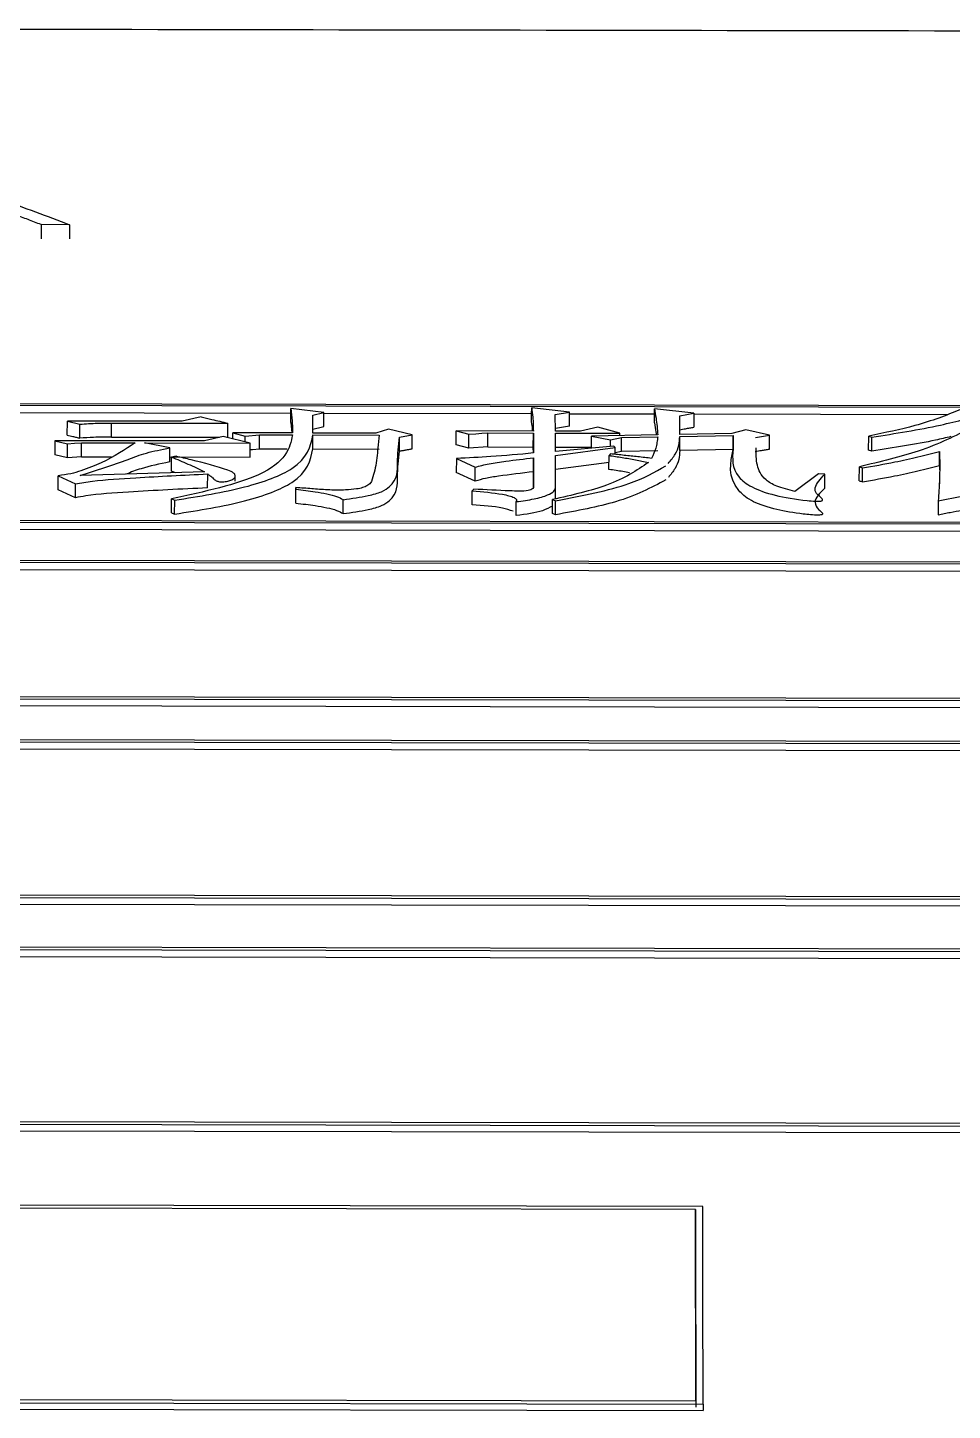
# Model space of a CAD drawing. Header units: millimetres. Extents: x 2320 to 4000, y 933 to 2121.
# Drawn here: x 2708.94 to 2715.3, y 1947.5 to 1957.01 of the extents above; entities that cross this region are included whole.
import ezdxf

# ---------------------------------------------------------------- set-up
doc = ezdxf.new("R2010")
doc.units = ezdxf.units.MM

msp = doc.modelspace()

# ---------------------------------------------------------------- linework, layer by layer
at = {"color": 7, "linetype": 'Continuous', "lineweight": 25}
for p, q in [((2709.0368, 1955.6525), (2709.0366, 1955.5545)), ((2709.2319, 1955.6521), (2709.0368, 1955.6525)), ((2723.6681, 1954.3926), (2701.6851, 1954.4337)), ((2723.6181, 1954.3809), (2701.7352, 1954.4219)), ((2710.7515, 1954.2914), (2710.7517, 1954.3878)), ((2710.979, 1954.3616), (2710.7517, 1954.3878)), ((2712.6664, 1954.3636), (2712.4067, 1954.3925)), ((2713.2502, 1954.2893), (2713.2505, 1954.3858)), ((2713.521, 1954.3568), (2713.2505, 1954.3858)), ((2707.7229, 1954.3624), (2710.7516, 1954.3567)), ((2709.2158, 1954.206), (2709.216, 1954.3023)), ((2709.216, 1954.3023), (2709.3026, 1954.2811)), ((2710.0057, 1954.3008), (2709.216, 1954.3023)), ((2709.3024, 1954.1848), (2709.3026, 1954.2811)), ((2709.5187, 1954.1923), (2709.5189, 1954.2886)), ((2709.5189, 1954.2886), (2710.3194, 1954.2871)), ((2710.1353, 1954.332), (2710.0057, 1954.3008)), ((2710.7515, 1954.2914), (2710.7593, 1954.2203)), ((2710.9033, 1954.3435), (2710.979, 1954.3616)), ((2710.9038, 1954.22), (2710.9033, 1954.3435)), ((2710.9789, 1954.3563), (2712.4066, 1954.3536)), ((2712.5691, 1954.3482), (2712.6664, 1954.3636)), ((2712.5696, 1954.2328), (2712.5691, 1954.3482)), ((2712.6664, 1954.3531), (2713.2504, 1954.3521)), ((2713.4237, 1954.3388), (2713.521, 1954.3568)), ((2713.4243, 1954.21), (2713.4237, 1954.3388)), ((2713.521, 1954.3515), (2715.2608, 1954.3483)), ((2709.5187, 1954.1923), (2710.2618, 1954.1909)), ((2710.2874, 1954.1972), (2710.1577, 1954.1653)), ((2710.4714, 1954.1513), (2710.2874, 1954.1972)), ((2710.313, 1954.1908), (2710.3192, 1954.1908)), ((2710.3521, 1954.1811), (2710.3522, 1954.221)), ((2710.3522, 1954.221), (2710.4388, 1954.1996)), ((2710.7632, 1954.2203), (2710.3522, 1954.221)), ((2710.4387, 1954.1595), (2710.4388, 1954.1996)), ((2710.4388, 1954.1996), (2710.5361, 1954.2074)), ((2710.5359, 1954.1112), (2710.5361, 1954.2074)), ((2710.5361, 1954.2074), (2710.7633, 1954.207)), ((2710.9036, 1954.1105), (2710.9039, 1954.2067)), ((2711.3365, 1954.2192), (2710.9038, 1954.22)), ((2710.9039, 1954.2067), (2711.3582, 1954.2058)), ((2711.423, 1954.2455), (2711.3365, 1954.2192)), ((2711.5854, 1954.2081), (2711.423, 1954.2455)), ((2711.4986, 1954.096), (2711.4988, 1954.1922)), ((2711.4989, 1954.1923), (2711.5854, 1954.2081)), ((2711.8879, 1954.1378), (2711.8881, 1954.2341)), ((2711.8881, 1954.2341), (2711.9748, 1954.2127)), ((2712.4182, 1954.2331), (2711.8881, 1954.2341)), ((2711.9745, 1954.1164), (2711.9748, 1954.2127)), ((2712.1043, 1954.1242), (2712.1045, 1954.2204)), ((2712.1045, 1954.2204), (2712.4182, 1954.2198)), ((2712.418, 1954.1236), (2712.4182, 1954.2198)), ((2712.4182, 1954.2198), (2712.4188, 1954.0828)), ((2712.6662, 1954.2671), (2712.5696, 1954.2519)), ((2712.7427, 1954.2325), (2712.5696, 1954.2328)), ((2712.5697, 1954.2195), (2713.0132, 1954.2187)), ((2712.5702, 1954.0934), (2712.5697, 1954.2195)), ((2712.8616, 1954.2613), (2712.7427, 1954.2325)), ((2713.2729, 1954.2076), (2712.8186, 1954.1978)), ((2712.8186, 1954.1978), (2712.9485, 1954.1735)), ((2713.0132, 1954.2187), (2712.8616, 1954.2613)), ((2712.9485, 1954.1735), (2713.0241, 1954.1894)), ((2713.0132, 1954.202), (2713.0132, 1954.2187)), ((2713.0241, 1954.1894), (2713.2729, 1954.1943)), ((2713.4241, 1954.1004), (2713.4243, 1954.1967)), ((2713.7812, 1954.2173), (2713.4243, 1954.21)), ((2713.4243, 1954.1967), (2713.7921, 1954.204)), ((2713.8785, 1954.2409), (2713.7812, 1954.2173)), ((2713.7919, 1954.1077), (2713.7921, 1954.204)), ((2714.0409, 1954.2062), (2713.8785, 1954.2409)), ((2713.9436, 1954.1904), (2714.0409, 1954.2062)), ((2714.7222, 1954.1033), (2714.7224, 1954.1996)), ((2714.7224, 1954.1996), (2714.7441, 1954.1915)), ((2714.7439, 1954.0953), (2714.7441, 1954.1915)), ((2709.13, 1954.1673), (2709.2167, 1954.1456)), ((2710.1577, 1954.1653), (2709.13, 1954.1673)), ((2709.2164, 1954.0495), (2709.2167, 1954.1456)), ((2709.3138, 1954.0573), (2709.314, 1954.1535)), ((2709.314, 1954.1535), (2709.6818, 1954.1528)), ((2709.7467, 1954.1527), (2710.4714, 1954.1513)), ((2709.9197, 1954.1174), (2709.7467, 1954.1527)), ((2709.9194, 1954.0213), (2709.9197, 1954.1174)), ((2710.5359, 1954.1112), (2710.7269, 1954.1108)), ((2710.9036, 1954.1105), (2711.358, 1954.1096)), ((2711.9745, 1954.1164), (2711.8879, 1954.1378)), ((2712.1043, 1954.1242), (2711.9745, 1954.1164)), ((2712.1043, 1954.1242), (2712.418, 1954.1236)), ((2712.4182, 1954.0828), (2712.418, 1954.1236)), ((2712.5695, 1954.1233), (2712.8184, 1954.1228)), ((2712.9703, 1954.1305), (2712.5702, 1954.0934)), ((2712.5703, 1954.0662), (2712.9812, 1954.1197)), ((2712.9484, 1954.1285), (2712.9485, 1954.1735)), ((2712.9812, 1954.1197), (2712.9703, 1954.1305)), ((2712.981, 1954.0731), (2712.9812, 1954.1197)), ((2713.0239, 1954.0932), (2712.9811, 1954.0842)), ((2713.2727, 1954.0981), (2713.0239, 1954.0932)), ((2713.7919, 1954.1077), (2713.4241, 1954.1004)), ((2714.7438, 1954.0953), (2714.7222, 1954.1033)), ((2715.2094, 1953.9978), (2715.2096, 1954.0939)), ((2709.2164, 1954.0495), (2709.1298, 1954.0711)), ((2709.3138, 1954.0573), (2709.2164, 1954.0495)), ((2709.3138, 1954.0573), (2709.5189, 1954.0569)), ((2709.9195, 1954.0562), (2710.4712, 1954.0552)), ((2709.9634, 1954.0602), (2709.931, 1954.0548)), ((2711.8891, 1954.0456), (2711.8889, 1953.9496)), ((2711.8891, 1954.0456), (2712.0188, 1953.9851)), ((2712.4187, 1953.9541), (2712.4189, 1954.0502)), ((2712.4189, 1954.0502), (2712.4197, 1953.8532)), ((2712.938, 1954.018), (2712.5701, 1953.9702)), ((2712.5712, 1953.8501), (2712.5703, 1954.0662)), ((2712.9379, 1953.9695), (2712.9381, 1954.0655)), ((2712.9489, 1954.0764), (2712.9381, 1954.0655)), ((2715.2094, 1953.9978), (2715.2097, 1953.9665)), ((2709.1527, 1953.9266), (2709.2715, 1953.8705)), ((2710.1585, 1953.9525), (2709.3041, 1953.9291)), ((2709.9595, 1953.9471), (2709.9307, 1953.9588)), ((2710.1801, 1953.8427), (2710.1803, 1953.9386)), ((2710.369, 1953.8886), (2710.3691, 1953.9241)), ((2712.0186, 1953.8891), (2711.8889, 1953.9496)), ((2712.0186, 1953.8891), (2712.0188, 1953.9851)), ((2712.4191, 1953.8512), (2712.4187, 1953.9541)), ((2714.3773, 1953.9391), (2714.2155, 1953.8189)), ((2714.4206, 1953.9362), (2714.3773, 1953.9391)), ((2714.4204, 1953.8403), (2714.4206, 1953.9362)), ((2714.6581, 1953.8924), (2714.6583, 1953.9884)), ((2714.6584, 1953.9884), (2714.68, 1953.98)), ((2714.6798, 1953.8841), (2714.68, 1953.98)), ((2709.2713, 1953.7748), (2709.1524, 1953.8307)), ((2709.2713, 1953.7748), (2709.2715, 1953.8705)), ((2710.7861, 1953.749), (2710.7864, 1953.8447)), ((2710.7862, 1953.738), (2710.7864, 1953.8337)), ((2710.7864, 1953.8447), (2710.7864, 1953.8337)), ((2711.9977, 1953.7273), (2711.998, 1953.823)), ((2712.0087, 1953.8343), (2711.998, 1953.823)), ((2712.571, 1953.7679), (2712.5712, 1953.8501)), ((2715.2076, 1953.8778), (2715.2071, 1953.8593)), ((2709.9321, 1953.7672), (2709.9537, 1953.7586)), ((2709.9535, 1953.6629), (2709.9537, 1953.7586)), ((2710.7862, 1953.738), (2710.7861, 1953.749)), ((2711.1111, 1953.6664), (2711.1113, 1953.762)), ((2712.5496, 1953.6666), (2712.5499, 1953.7623)), ((2712.5499, 1953.7623), (2712.5715, 1953.7537)), ((2715.2001, 1953.7545), (2715.1999, 1953.6588)), ((2715.2001, 1953.7545), (2715.3623, 1953.7855)), ((2701.6884, 1953.6208), (2723.6714, 1953.5797)), ((2701.7384, 1953.6341), (2723.6213, 1953.5932)), ((2712.5713, 1953.658), (2712.5496, 1953.6666)), ((2701.6883, 1953.5722), (2723.6712, 1953.5312)), ((2723.6223, 1953.3166), (2701.6394, 1953.3577)), ((2723.5723, 1953.3028), (2701.6894, 1953.3437)), ((2701.6893, 1953.2961), (2723.5722, 1953.2552)), ((2701.6423, 1952.4072), (2723.6253, 1952.3662)), ((2701.6923, 1952.4226), (2723.5752, 1952.3818)), ((2701.6422, 1952.36), (2723.6251, 1952.319)), ((2723.676, 1952.0843), (2701.6931, 1952.1253)), ((2723.6261, 1952.0685), (2701.7431, 1952.1093)), ((2701.743, 1952.0625), (2723.626, 1952.0217)), ((2701.7457, 1951.0592), (2723.6286, 1951.0185)), ((2701.6956, 1950.9957), (2723.6786, 1950.9547)), ((2701.6957, 1951.0418), (2723.6787, 1951.0008)), ((2723.6294, 1950.6577), (2701.6465, 1950.6986)), ((2723.5795, 1950.6397), (2701.6965, 1950.6805)), ((2701.6964, 1950.6346), (2723.5793, 1950.5939)), ((2701.6486, 1949.4375), (2723.6316, 1949.3966)), ((2701.6488, 1949.4824), (2723.6317, 1949.4415)), ((2701.6987, 1949.5019), (2723.5817, 1949.4612)), ((2713.5825, 1948.903), (2701.5997, 1948.9252)), ((2713.5325, 1948.8828), (2701.6497, 1948.9049)), ((2713.5325, 1948.8828), (2713.5324, 1948.8381)), ((2701.6016, 1947.5681), (2713.5844, 1947.5458)), ((2701.6516, 1947.5897), (2713.5344, 1947.5677)), ((2713.5844, 1947.5458), (2713.5843, 1947.5025)), ((2701.6015, 1947.5248), (2713.5843, 1947.5025))]:
    msp.add_line(p, q, dxfattribs=at)
at = {"color": 7, "linetype": 'Continuous', "lineweight": 25, "flags": 128}
for points in [[(2709.2319, 1955.6521), (2709.2318, 1955.5972), (2709.2317, 1955.5541)], [(2712.4065, 1954.296), (2712.4066, 1954.35), (2712.4067, 1954.3925)], [(2710.3192, 1954.1908), (2710.3193, 1954.2447), (2710.3194, 1954.2871)], [(2710.9787, 1954.2651), (2710.9789, 1954.3191), (2710.979, 1954.3616)], [(2712.6662, 1954.2671), (2712.6663, 1954.3212), (2712.6664, 1954.3636)], [(2713.521, 1954.3568), (2713.5209, 1954.3028), (2713.5208, 1954.2604)], [(2711.5851, 1954.1119), (2711.5853, 1954.1657), (2711.5854, 1954.2081)], [(2711.9748, 1954.2127), (2712.0235, 1954.2156), (2712.064, 1954.218), (2712.1045, 1954.2204)], [(2712.8184, 1954.1164), (2712.8185, 1954.1555), (2712.8186, 1954.1978)], [(2713.0239, 1954.0932), (2713.024, 1954.1471), (2713.0241, 1954.1894)], [(2714.0407, 1954.1099), (2714.0408, 1954.1638), (2714.0409, 1954.2062)], [(2709.13, 1954.1673), (2709.1299, 1954.1134), (2709.1298, 1954.0711)], [(2709.2167, 1954.1456), (2709.2653, 1954.1495), (2709.314, 1954.1535)], [(2710.4712, 1954.0552), (2710.4713, 1954.109), (2710.4714, 1954.1513)], [(2710.4713, 1954.106), (2710.4872, 1954.1073), (2710.5359, 1954.1112)], [(2709.9307, 1953.9588), (2709.9309, 1954.0125), (2709.931, 1954.0548)], [(2709.1524, 1953.8307), (2709.1525, 1953.8549), (2709.1525, 1953.8791), (2709.1527, 1953.9266)], [(2714.6581, 1953.8924), (2714.6635, 1953.8903), (2714.669, 1953.8883), (2714.6744, 1953.8862), (2714.6798, 1953.8841)], [(2709.9319, 1953.6715), (2709.9319, 1953.7064), (2709.932, 1953.7368), (2709.9321, 1953.7672)], [(2712.3009, 1953.6528), (2712.301, 1953.6811), (2712.301, 1953.7094), (2712.3011, 1953.7485)], [(2712.5713, 1953.658), (2712.5714, 1953.6929), (2712.5714, 1953.7233), (2712.5715, 1953.7537)], [(2709.9319, 1953.6715), (2709.9373, 1953.6694), (2709.9427, 1953.6672), (2709.9535, 1953.6629)]]:
    msp.add_lwpolyline(points, dxfattribs=at)
at = {"color": 7, "linetype": 'Continuous', "lineweight": 25}
for points, knots in [([(2724.8543, 1956.9664), (2722.8133, 1956.97), (2716.9851, 1956.9803), (2709.6344, 1956.9922), (2704.3373, 1957.0033), (2702.8328, 1957.0064)], [0, 0, 0, 0, 0.278431, 0.79507, 1, 1, 1, 1]), ([(2708.3064, 1955.9836), (2708.3368, 1955.9734), (2708.4886, 1955.9222), (2708.7187, 1955.8418), (2708.9969, 1955.7408), (2709.1536, 1955.6817), (2709.2319, 1955.6521)], [0, 0, 0, 0, 0.098424, 0.492121, 0.746057, 1, 1, 1, 1]), ([(2709.0368, 1955.6525), (2709.0064, 1955.664), (2708.9457, 1955.6871), (2708.8469, 1955.7241), (2708.7785, 1955.7493), (2708.7403, 1955.7633)], [0, 0, 0, 0, 0.30712, 0.614241, 1, 1, 1, 1]), ([(2710.7517, 1954.3878), (2710.7553, 1954.36), (2710.7608, 1954.3184), (2710.7629, 1954.2623), (2710.7631, 1954.2343), (2710.7632, 1954.2203)], [0, 0, 0, 0, 0.504421, 0.752199, 1, 1, 1, 1]), ([(2712.4067, 1954.3925), (2712.4096, 1954.3711), (2712.4147, 1954.3342), (2712.4173, 1954.281), (2712.4179, 1954.249), (2712.4182, 1954.2331)], [0, 0, 0, 0, 0.406202, 0.703085, 1, 1, 1, 1]), ([(2713.2505, 1954.3858), (2713.2542, 1954.365), (2713.2615, 1954.3253), (2713.2682, 1954.2659), (2713.2713, 1954.227), (2713.2729, 1954.2076)], [0, 0, 0, 0, 0.353991, 0.676979, 1, 1, 1, 1]), ([(2715.349, 1954.3793), (2715.2539, 1954.3413), (2715.0818, 1954.2726), (2714.8335, 1954.2221), (2714.7224, 1954.1996)], [0, 0, 0, 0, 0.5527905, 1, 1, 1, 1]), ([(2709.3026, 1954.2811), (2709.3424, 1954.2837), (2709.4135, 1954.2882), (2709.4867, 1954.2885), (2709.5189, 1954.2886)], [0, 0, 0, 0, 0.558835, 1, 1, 1, 1]), ([(2710.1353, 1954.332), (2710.1601, 1954.3259), (2710.2031, 1954.3155), (2710.2645, 1954.3005), (2710.3011, 1954.2916), (2710.3194, 1954.2871)], [0, 0, 0, 0, 0.403163, 0.701581, 1, 1, 1, 1]), ([(2712.4137, 1954.2331), (2712.4134, 1954.2384), (2712.4119, 1954.2595), (2712.4088, 1954.2804), (2712.4065, 1954.296)], [0, 0, 0, 0, 0.250223, 1, 1, 1, 1]), ([(2713.2502, 1954.2893), (2713.2541, 1954.2688), (2713.2593, 1954.2417), (2713.2624, 1954.2141), (2713.2632, 1954.2074)], [0, 0, 0, 0, 0.756506, 1, 1, 1, 1]), ([(2714.7441, 1954.1915), (2714.8251, 1954.2044), (2714.9872, 1954.23), (2715.2066, 1954.2702), (2715.3525, 1954.3091), (2715.4719, 1954.3306), (2715.537, 1954.3336), (2715.5653, 1954.3349)], [0, 0, 0, 0, 0.285278, 0.570817, 0.801554, 0.913771, 1, 1, 1, 1]), ([(2709.2158, 1954.206), (2709.2282, 1954.2029), (2709.2488, 1954.1979), (2709.2777, 1954.1909), (2709.2942, 1954.1868), (2709.3024, 1954.1848)], [0, 0, 0, 0, 0.4286111, 0.714305, 1, 1, 1, 1]), ([(2709.5187, 1954.1923), (2709.4776, 1954.1921), (2709.4044, 1954.1916), (2709.3335, 1954.1869), (2709.3024, 1954.1848)], [0, 0, 0, 0, 0.561086, 1, 1, 1, 1]), ([(2710.7633, 1954.207), (2710.7537, 1954.1606), (2710.7346, 1954.0676), (2710.524, 1953.8976), (2710.1584, 1953.8171), (2709.9321, 1953.7672)], [0, 0, 0, 0, 0.274438, 0.550747, 1, 1, 1, 1]), ([(2709.9537, 1953.7586), (2710.1223, 1953.7855), (2710.4529, 1953.8384), (2710.8588, 1953.9967), (2710.8869, 1954.1276), (2710.9039, 1954.2067)], [0, 0, 0, 0, 0.291315, 0.571379, 1, 1, 1, 1]), ([(2711.3582, 1954.2058), (2711.3552, 1954.1765), (2711.3476, 1954.1022), (2711.3415, 1954.0056), (2711.3143, 1953.919), (2711.3057, 1953.8709), (2711.248, 1953.8439), (2711.1964, 1953.8335), (2711.1132, 1953.8267), (2711.0064, 1953.8274), (2710.8955, 1953.838), (2710.8227, 1953.8425), (2710.7864, 1953.8447)], [0, 0, 0, 0, 0.1811253, 0.4576889, 0.5792563, 0.7012124, 0.7313739, 0.7616486, 0.8049629, 0.874972, 0.9375719, 1, 1, 1, 1]), ([(2710.9031, 1954.2471), (2710.9157, 1954.2501), (2710.9409, 1954.2561), (2710.9661, 1954.2621), (2710.9787, 1954.2651)], [0, 0, 0, 0, 0.4999993, 1, 1, 1, 1]), ([(2711.1113, 1953.762), (2711.1709, 1953.7702), (2711.2702, 1953.7838), (2711.3821, 1953.8156), (2711.4894, 1953.8916), (2711.48, 1954.0226), (2711.4923, 1954.1337), (2711.4988, 1954.1923)], [0, 0, 0, 0, 0.117175, 0.195607, 0.273983, 0.617816, 1, 1, 1, 1]), ([(2713.2729, 1954.1943), (2713.2712, 1954.1812), (2713.2677, 1954.1552), (2713.2585, 1954.1057), (2713.2413, 1954.0692), (2713.2303, 1954.0459)], [0, 0, 0, 0, 0.265329, 0.530676, 1, 1, 1, 1]), ([(2713.3453, 1954.0114), (2713.3631, 1954.0325), (2713.3978, 1954.0737), (2713.4207, 1954.1359), (2713.4231, 1954.1764), (2713.4243, 1954.1967)], [0, 0, 0, 0, 0.343365, 0.670574, 1, 1, 1, 1]), ([(2713.4235, 1954.2424), (2713.4371, 1954.2449), (2713.4602, 1954.2492), (2713.4926, 1954.2552), (2713.5114, 1954.2586), (2713.5208, 1954.2604)], [0, 0, 0, 0, 0.420135, 0.710067, 1, 1, 1, 1]), ([(2713.7921, 1954.204), (2713.7919, 1954.1728), (2713.7912, 1954.0791), (2713.7752, 1953.9568), (2713.9086, 1953.8478), (2714.0692, 1953.7891), (2714.2372, 1953.7614), (2714.3446, 1953.7515), (2714.376, 1953.751), (2714.3899, 1953.752), (2714.398, 1953.7535), (2714.4034, 1953.756), (2714.4065, 1953.7607), (2714.397, 1953.7776), (2714.3562, 1953.804), (2714.3493, 1953.8628), (2714.3909, 1953.9056), (2714.4206, 1953.9362)], [0, 0, 0, 0, 0.135327, 0.406325, 0.505863, 0.604599, 0.704193, 0.727758, 0.736924, 0.740734, 0.744584, 0.747978, 0.752269, 0.763986, 0.816092, 0.868751, 1, 1, 1, 1]), ([(2715.4253, 1954.2565), (2715.3171, 1954.2003), (2715.1219, 1954.0988), (2714.8013, 1954.0224), (2714.6583, 1953.9884)], [0, 0, 0, 0, 0.553842, 1, 1, 1, 1]), ([(2715.2876, 1954.1955), (2715.2527, 1954.1872), (2715.153, 1954.1637), (2714.9689, 1954.1308), (2714.819, 1954.1072), (2714.7439, 1954.0953)], [0, 0, 0, 0, 0.211637, 0.60451, 1, 1, 1, 1]), ([(2709.6818, 1954.1528), (2709.6124, 1954.1061), (2709.5121, 1954.0384), (2709.3415, 1953.9703), (2709.2424, 1953.9389), (2709.1828, 1953.9307), (2709.1527, 1953.9266)], [0, 0, 0, 0, 0.552978, 0.800501, 0.899342, 1, 1, 1, 1]), ([(2709.304, 1953.9291), (2709.4175, 1953.965), (2709.5755, 1954.0149), (2709.7521, 1954.0852), (2709.8635, 1954.1066), (2709.9197, 1954.1174)], [0, 0, 0, 0, 0.558592, 0.777619, 1, 1, 1, 1]), ([(2709.9535, 1953.6629), (2710.122, 1953.6899), (2710.4526, 1953.7426), (2710.8585, 1953.9007), (2710.8866, 1954.0314), (2710.9036, 1954.1105)], [0, 0, 0, 0, 0.291461, 0.571537, 1, 1, 1, 1]), ([(2711.1111, 1953.6664), (2711.1706, 1953.6745), (2711.2699, 1953.6881), (2711.3818, 1953.7199), (2711.4888, 1953.7954), (2711.4797, 1953.9263), (2711.4921, 1954.0373), (2711.4986, 1954.096)], [0, 0, 0, 0, 0.117239, 0.19568, 0.274068, 0.616159, 1, 1, 1, 1]), ([(2711.4986, 1954.096), (2711.5059, 1954.0974), (2711.5203, 1954.1), (2711.5419, 1954.104), (2711.5635, 1954.1079), (2711.5779, 1954.1105), (2711.5851, 1954.1119)], [0, 0, 0, 0, 0.25, 0.5, 0.749999, 1, 1, 1, 1]), ([(2713.4241, 1954.1004), (2713.4229, 1954.0795), (2713.4205, 1954.0383), (2713.3956, 1953.9762), (2713.3625, 1953.9357), (2713.3459, 1953.9153)], [0, 0, 0, 0, 0.34042, 0.66882, 1, 1, 1, 1]), ([(2714.4204, 1953.8403), (2714.3872, 1953.8083), (2714.3373, 1953.7601), (2714.3671, 1953.7008), (2714.4025, 1953.6751), (2714.4058, 1953.6637), (2714.4026, 1953.66), (2714.3977, 1953.6579), (2714.3897, 1953.6564), (2714.3733, 1953.6552), (2714.3234, 1953.6567), (2714.2157, 1953.6699), (2714.0515, 1953.6985), (2713.9012, 1953.7552), (2713.7462, 1953.8955), (2713.7716, 1954.0136), (2713.7919, 1954.1077)], [0, 0, 0, 0, 0.136892, 0.206087, 0.239991, 0.248521, 0.251978, 0.255475, 0.258432, 0.263211, 0.275087, 0.31687, 0.399945, 0.498304, 0.599994, 1, 1, 1, 1]), ([(2713.9434, 1954.0941), (2713.9577, 1954.0965), (2713.981, 1954.1002), (2714.0134, 1954.1055), (2714.0316, 1954.1084), (2714.0407, 1954.1099)], [0, 0, 0, 0, 0.4398242, 0.7199116, 1, 1, 1, 1]), ([(2714.2155, 1953.8189), (2714.1708, 1953.8299), (2714.0826, 1953.8518), (2713.9849, 1953.9148), (2713.9489, 1954.0058), (2713.949, 1954.078), (2713.949, 1954.1172)], [0, 0, 0, 0, 0.153677, 0.303378, 0.62182, 1, 1, 1, 1]), ([(2714.68, 1953.98), (2714.7546, 1953.9935), (2714.8856, 1954.0171), (2715.0644, 1954.0547), (2715.1611, 1954.0808), (2715.2096, 1954.0939)], [0, 0, 0, 0, 0.396377, 0.697042, 1, 1, 1, 1]), ([(2715.2096, 1954.0939), (2715.2098, 1954.0734), (2715.2105, 1954.0078), (2715.2103, 1953.8954), (2715.2035, 1953.8015), (2715.2001, 1953.7545)], [0, 0, 0, 0, 0.185877, 0.592895, 1, 1, 1, 1]), ([(2709.9194, 1954.0213), (2709.8501, 1954.0069), (2709.7355, 1953.9833), (2709.6534, 1953.9507), (2709.6209, 1953.9378)], [0, 0, 0, 0, 0.604836, 1, 1, 1, 1]), ([(2709.931, 1954.0548), (2709.9698, 1954.0391), (2710.0298, 1954.0147), (2710.1033, 1953.9801), (2710.1401, 1953.9617), (2710.1585, 1953.9525)], [0, 0, 0, 0, 0.47738, 0.738597, 1, 1, 1, 1]), ([(2710.1803, 1953.9386), (2710.1861, 1953.9343), (2710.1983, 1953.9255), (2710.2168, 1953.9131), (2710.2235, 1953.9004), (2710.2382, 1953.8917), (2710.2552, 1953.8866), (2710.2679, 1953.8845), (2710.2807, 1953.8841), (2710.2949, 1953.885), (2710.3166, 1953.8887), (2710.3428, 1953.8966), (2710.3675, 1953.9103), (2710.3717, 1953.9275), (2710.3613, 1953.9472), (2710.2645, 1953.9864), (2710.1232, 1954.0223), (2709.998, 1954.052), (2709.9634, 1954.0602)], [0, 0, 0, 0, 0.045749, 0.095482, 0.134462, 0.173995, 0.189093, 0.204332, 0.214834, 0.225309, 0.245321, 0.286806, 0.333021, 0.398218, 0.456081, 0.530646, 0.870563, 1, 1, 1, 1]), ([(2712.4188, 1954.0828), (2712.3222, 1954.0735), (2712.1495, 1954.0569), (2711.9687, 1954.0491), (2711.8891, 1954.0456)], [0, 0, 0, 0, 0.559472, 1, 1, 1, 1]), ([(2712.0188, 1953.9851), (2712.0492, 1953.9935), (2712.1111, 1954.0106), (2712.2526, 1954.0297), (2712.3557, 1954.0424), (2712.4189, 1954.0502)], [0, 0, 0, 0, 0.273032, 0.55439, 1, 1, 1, 1]), ([(2713.2087, 1954.0186), (2713.1285, 1953.9631), (2712.9833, 1953.8625), (2712.684, 1953.7933), (2712.5499, 1953.7623)], [0, 0, 0, 0, 0.552065, 1, 1, 1, 1]), ([(2712.9381, 1954.0655), (2712.9682, 1954.0612), (2713.0305, 1954.0522), (2713.1206, 1954.0364), (2713.1793, 1954.0245), (2713.2087, 1954.0186)], [0, 0, 0, 0, 0.318997, 0.658815, 1, 1, 1, 1]), ([(2713.2303, 1954.0459), (2713.199, 1954.0495), (2713.1369, 1954.0567), (2713.043, 1954.0668), (2712.9803, 1954.0732), (2712.9489, 1954.0764)], [0, 0, 0, 0, 0.335824, 0.667868, 1, 1, 1, 1]), ([(2714.6798, 1953.8841), (2714.7536, 1953.8974), (2714.8843, 1953.9209), (2715.0633, 1953.9584), (2715.1605, 1953.9846), (2715.2094, 1953.9978)], [0, 0, 0, 0, 0.392641, 0.695159, 1, 1, 1, 1]), ([(2709.2715, 1953.8705), (2709.3098, 1953.8771), (2709.4368, 1953.899), (2709.6679, 1953.9117), (2709.9318, 1953.9274), (2710.0974, 1953.9348), (2710.1803, 1953.9385)], [0, 0, 0, 0, 0.141538, 0.46861, 0.734143, 1, 1, 1, 1]), ([(2712.4187, 1953.9541), (2712.3385, 1953.9442), (2712.2271, 1953.9303), (2712.0874, 1953.9101), (2712.0413, 1953.8961), (2712.0186, 1953.8891)], [0, 0, 0, 0, 0.565936, 0.786556, 1, 1, 1, 1]), ([(2712.5715, 1953.7537), (2712.7553, 1953.7896), (2713.0791, 1953.8529), (2713.2527, 1953.9511), (2713.3278, 1953.9936)], [0, 0, 0, 0, 0.567325, 1, 1, 1, 1]), ([(2713.0784, 1953.9474), (2713.0637, 1953.95), (2713.0184, 1953.9581), (2712.9704, 1953.9649), (2712.9379, 1953.9695)], [0, 0, 0, 0, 0.322585, 1, 1, 1, 1]), ([(2710.1801, 1953.8427), (2710.0887, 1953.8386), (2709.906, 1953.8304), (2709.6272, 1953.8132), (2709.4038, 1953.7999), (2709.2948, 1953.7792), (2709.2713, 1953.7748)], [0, 0, 0, 0, 0.2929305, 0.5858933, 0.9105488, 1, 1, 1, 1]), ([(2710.7864, 1953.8337), (2710.8318, 1953.8286), (2710.9061, 1953.8201), (2710.9993, 1953.803), (2711.0703, 1953.7856), (2711.0977, 1953.7699), (2711.1112, 1953.7621)], [0, 0, 0, 0, 0.347969, 0.570232, 0.788278, 1, 1, 1, 1]), ([(2711.998, 1953.823), (2712.0698, 1953.8168), (2712.1776, 1953.8076), (2712.2803, 1953.7826), (2712.3064, 1953.7629), (2712.3029, 1953.7533), (2712.3011, 1953.7485)], [0, 0, 0, 0, 0.514844, 0.772377, 0.886812, 1, 1, 1, 1]), ([(2712.42, 1953.8532), (2712.4196, 1953.848), (2712.4189, 1953.8374), (2712.3837, 1953.8224), (2712.319, 1953.8197), (2712.195, 1953.8246), (2712.091, 1953.83), (2712.0087, 1953.8343)], [0, 0, 0, 0, 0.1114431, 0.2238093, 0.3523203, 0.4874731, 1, 1, 1, 1]), ([(2712.3011, 1953.7485), (2712.3431, 1953.754), (2712.4258, 1953.7649), (2712.5161, 1953.7909), (2712.5648, 1953.8209), (2712.5691, 1953.8404), (2712.5712, 1953.8501)], [0, 0, 0, 0, 0.29085, 0.572683, 0.787736, 1, 1, 1, 1]), ([(2713.3276, 1953.8976), (2713.2271, 1953.8438), (2713.0447, 1953.7462), (2712.7179, 1953.6854), (2712.5713, 1953.658)], [0, 0, 0, 0, 0.551235, 1, 1, 1, 1]), ([(2710.7862, 1953.738), (2710.8315, 1953.7328), (2710.9058, 1953.7243), (2710.999, 1953.7073), (2711.07, 1953.69), (2711.0974, 1953.6742), (2711.1109, 1953.6665)], [0, 0, 0, 0, 0.3480663, 0.5703559, 0.7883788, 1, 1, 1, 1]), ([(2712.2785, 1953.6827), (2712.2551, 1953.6901), (2712.1806, 1953.7135), (2712.0722, 1953.7217), (2711.9977, 1953.7273)], [0, 0, 0, 0, 0.312978, 1, 1, 1, 1]), ([(2712.5498, 1953.7179), (2712.5293, 1953.7066), (2712.4753, 1953.6766), (2712.3677, 1953.6619), (2712.3009, 1953.6528)], [0, 0, 0, 0, 0.378518, 1, 1, 1, 1]), ([(2715.1999, 1953.6588), (2715.2138, 1953.6615), (2715.2415, 1953.6668), (2715.2956, 1953.6771), (2715.3357, 1953.6848), (2715.362, 1953.6898)], [0, 0, 0, 0, 0.2568416, 0.5136831, 1, 1, 1, 1]), ([(2713.5344, 1947.5677), (2713.5342, 1947.7073), (2713.5338, 1947.9865), (2713.5332, 1948.4261), (2713.5328, 1948.7205), (2713.5325, 1948.8828)], [0, 0, 0, 0, 0.30968, 0.619361, 1, 1, 1, 1]), ([(2713.5844, 1947.5458), (2713.5842, 1947.6856), (2713.5839, 1947.9651), (2713.5832, 1948.4192), (2713.5828, 1948.7271), (2713.5825, 1948.903)], [0, 0, 0, 0, 0.300085, 0.600171, 1, 1, 1, 1]), ([(2713.5324, 1948.8381), (2713.5328, 1948.599), (2713.5334, 1948.172), (2713.534, 1947.7219), (2713.5342, 1947.5238)], [0, 0, 0, 0, 0.559998, 1, 1, 1, 1])]:
    msp.add_open_spline(points, degree=3, knots=knots, dxfattribs=at)

doc.saveas('drawing.dxf')
